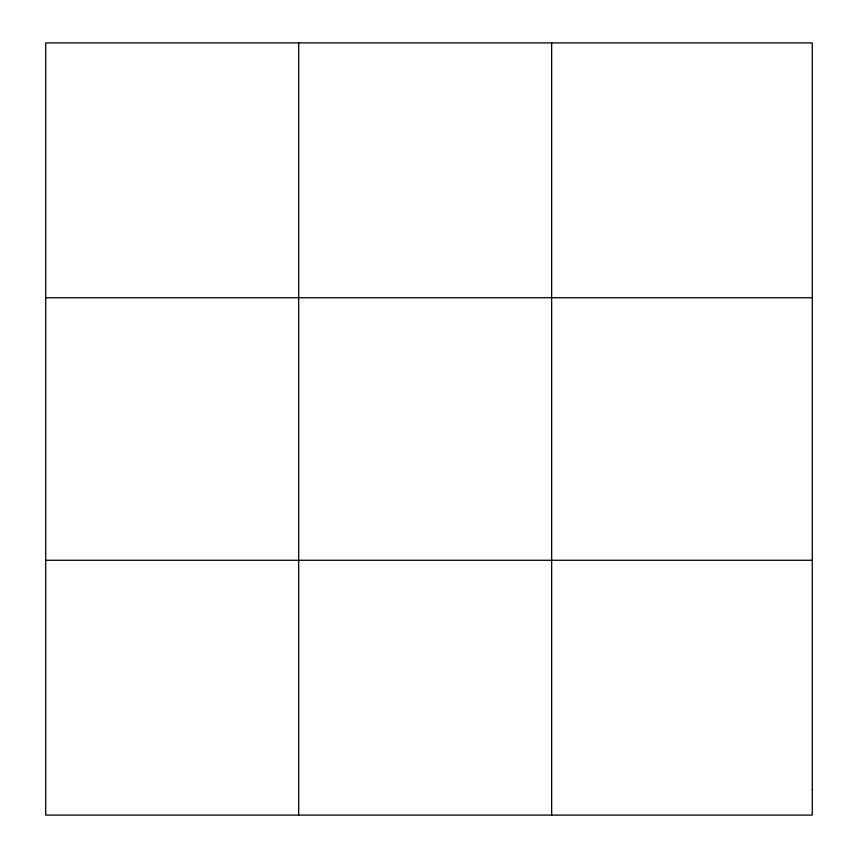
<?xml version="1.0" encoding="UTF-8"?>
<svg xmlns="http://www.w3.org/2000/svg" width="858" height="858" viewBox="0 0 858 858"><rect width="100%" height="100%" fill="white"/><g stroke="black" fill="none" stroke-linecap="round" stroke-linejoin="round"><path stroke-width="1.29" d="M298.681 42.9L298.681 815.1M551.651 42.9L551.651 815.1M45.71 297.726L812.29 297.726M45.71 560.274L812.29 560.274M812.29 789.617L812.29 815.1L45.71 815.1L45.71 42.9L812.29 42.9L812.29 789.617"/></g></svg>
